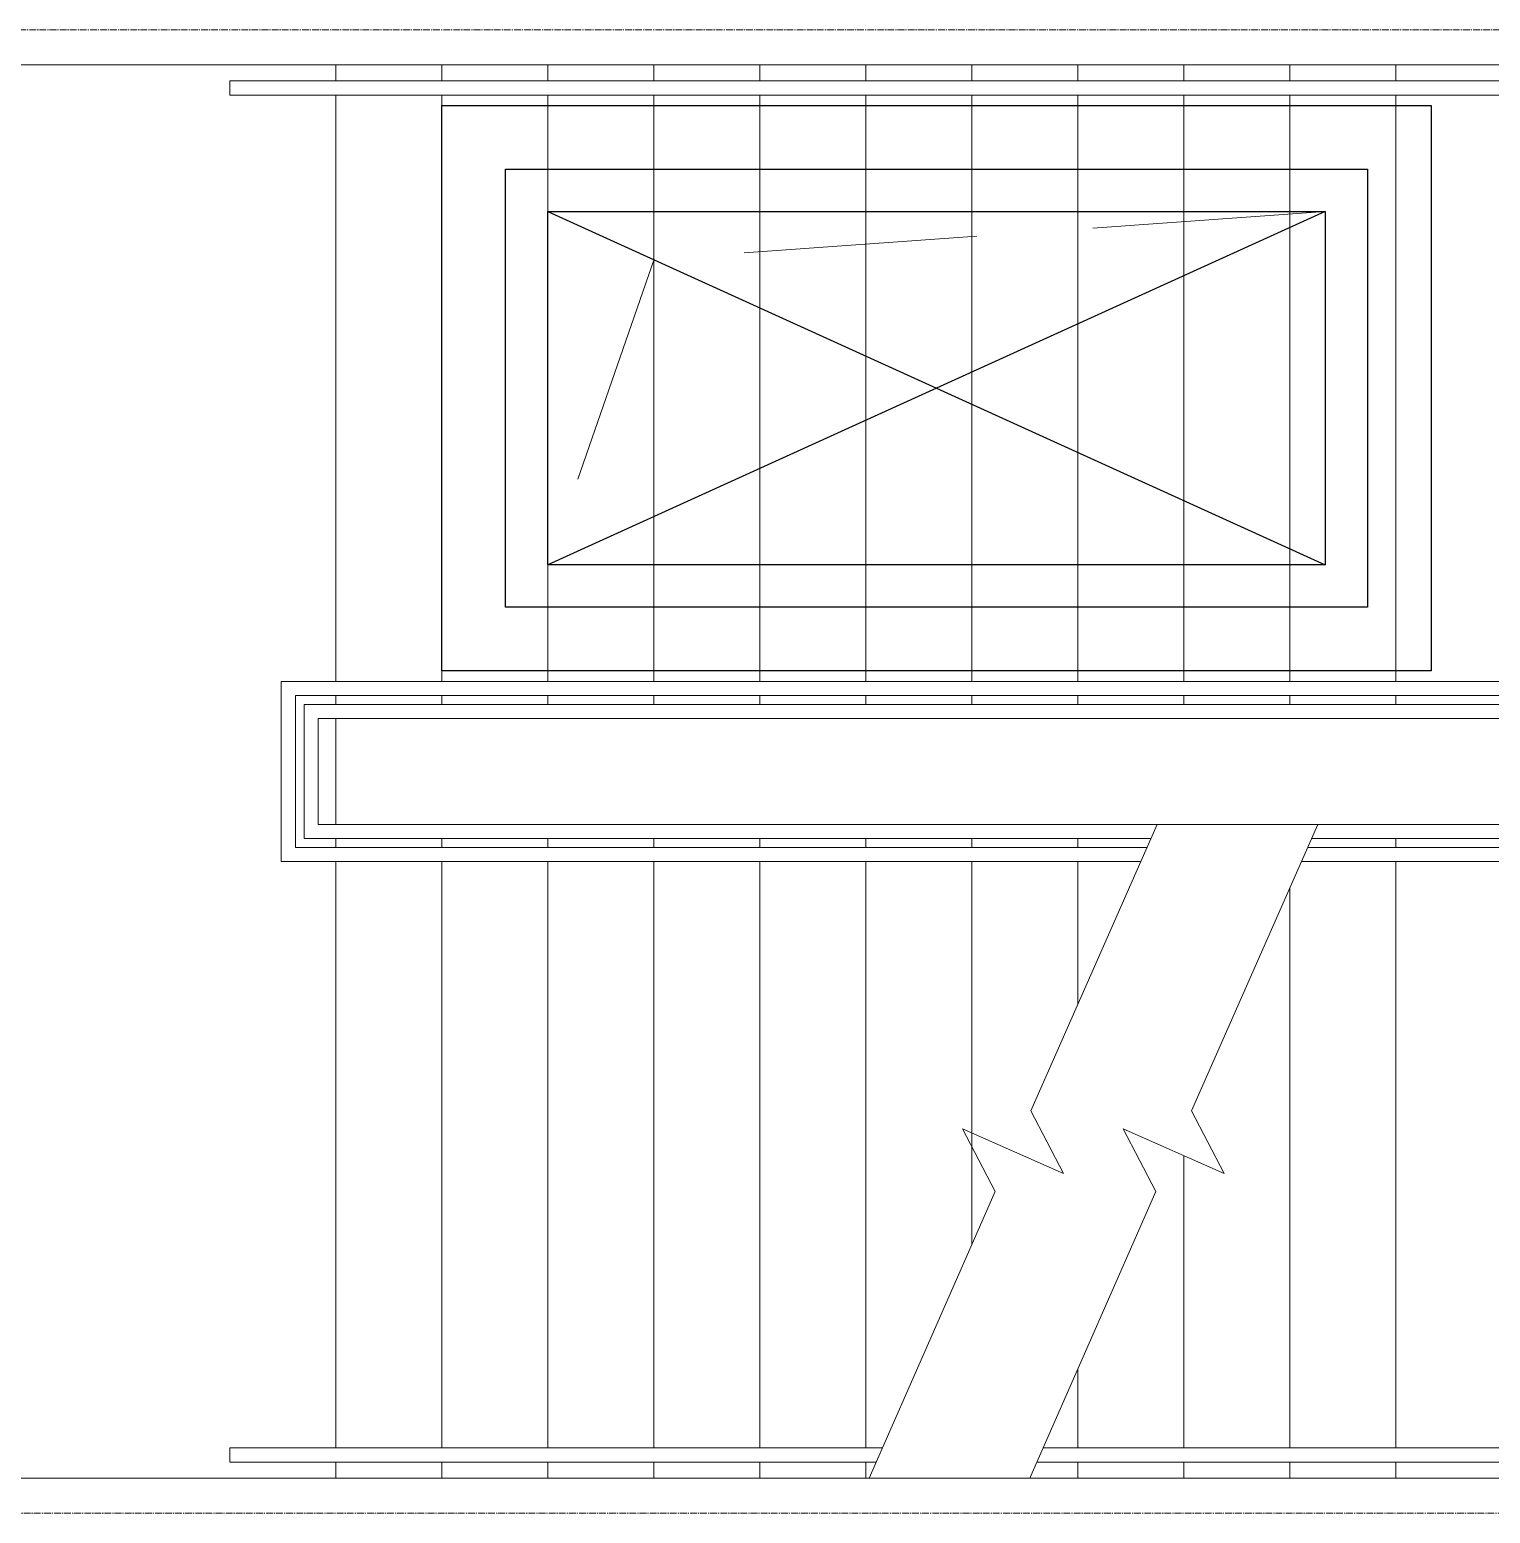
# Model space of a CAD drawing. Header units: millimetres. Extents: x -65509 to 912790, y 446 to 713294.
# Drawn here: x 224930 to 229065, y 391577 to 395777 of the extents above; entities that cross this region are included whole.
import ezdxf

# ---------------------------------------------------------------- set-up
doc = ezdxf.new("R2010")
doc.units = ezdxf.units.MM
doc.linetypes.add('CENTER2', pattern=[28.575, 19.05, -3.175, 3.175, -3.175])
doc.linetypes.add('HIDDEN', pattern=[9.525, 6.35, -3.175])
doc.layers.add('АР_Делит', color=250, linetype='Continuous', lineweight=0, plot=False)
doc.layers.add('РД_Кровля', color=250, linetype='Continuous', lineweight=25, plot=False)
for name, color, linetype, lineweight in [('АР_Ф_ЛК', 250, 'Continuous', 5), ('ОВ_Классы', 250, 'Continuous', 0), ('РД_Оси_100', 250, 'Continuous', 0)]:
    doc.layers.add(name, color=color, linetype=linetype, lineweight=lineweight)

# ---------------------------------------------------------------- blocks, each defined once
blk = doc.blocks.new('СОШ_2200_АР_ОСИ_М100_28.05.24')
at = {"layer": 'РД_Оси_100', "linetype": 'CENTER2'}
blk.add_line((-5954.958, 96300), (119910, 96300), dxfattribs=at)
blk.add_lwpolyline([(119910, 100350), (119410, 100500), (-5454.958, 100500), (-5954.958, 100350)], dxfattribs=at)
blk = doc.blocks.new('ЛК_4000х9100_2эт')
at = {"color": 5}
for points in [[(6900, 3915), (2700, 3915), (2700, 3955), (7200, 3955), (7200, 3915), (6900, 3915)], [(4528.6, 45), (2700, 45), (2700, 85), (4546.2, 85)], [(5001.1, 85), (7200, 85), (7200, 45), (4983.4, 45)]]:
    blk.add_lwpolyline(points, dxfattribs=at)
at = {"layer": 'АР_Делит'}
blk.add_lwpolyline([(0, 4000), (9100, 4000), (9100, 0), (0, 0)], close=True, dxfattribs=at)
at = {"layer": 'АР_Ф_ЛК', "color": 5}
for p, q in [((3000, 4000), (3000, 3955)), ((3300, 4000), (3300, 3955)), ((3600, 4000), (3600, 3955)), ((3900, 4000), (3900, 3955)), ((4200, 4000), (4200, 3955)), ((4500, 4000), (4500, 3955)), ((4800, 4000), (4800, 3955)), ((5100, 4000), (5100, 3955)), ((5400, 4000), (5400, 3955)), ((5700, 4000), (5700, 3955)), ((6000, 4000), (6000, 3955)), ((3000, 3915), (3000, 2255)), ((3300, 3915), (3300, 2255)), ((3600, 3915), (3600, 2255)), ((3900, 3915), (3900, 2255)), ((4200, 3915), (4200, 2255)), ((4500, 3915), (4500, 2255)), ((4800, 3915), (4800, 2255)), ((5100, 3915), (5100, 2255)), ((5400, 3915), (5400, 2255)), ((5700, 3915), (5700, 2255)), ((6000, 3915), (6000, 2255)), ((3000, 2215), (3000, 2190)), ((3300, 2215), (3300, 2190)), ((3600, 2215), (3600, 2190)), ((3900, 2215), (3900, 2190)), ((4200, 2215), (4200, 2190)), ((4500, 2215), (4500, 2190)), ((4800, 2215), (4800, 2190)), ((5100, 2215), (5100, 2190)), ((5400, 2215), (5400, 2190)), ((5700, 2215), (5700, 2190)), ((6000, 2215), (6000, 2190)), ((3000, 2150), (3000, 1850)), ((3000, 1810), (3000, 1785)), ((3300, 1810), (3300, 1785)), ((3600, 1810), (3600, 1785)), ((3900, 1810), (3900, 1785)), ((4200, 1810), (4200, 1785)), ((4500, 1810), (4500, 1785)), ((4800, 1810), (4800, 1785)), ((5100, 1810), (5100, 1785)), ((6000, 1810), (6000, 1785)), ((3000, 1745), (3000, 85)), ((3300, 1745), (3300, 85)), ((3600, 1745), (3600, 85)), ((3900, 1745), (3900, 85)), ((4200, 1745), (4200, 85)), ((4500, 1745), (4500, 85)), ((4800, 1745), (4800, 660.7)), ((5100, 1745), (5100, 1341.4)), ((6000, 1745), (6000, 85)), ((5700, 1670.8), (5700, 85)), ((5400, 912.3), (5400, 85)), ((5100, 309.5), (5100, 85)), ((3000, 45), (3000, 0)), ((3300, 45), (3300, 0)), ((3600, 45), (3600, 0)), ((3900, 45), (3900, 0)), ((4200, 45), (4200, 0)), ((4500, 45), (4500, 0)), ((5100, 45), (5100, 0)), ((5400, 45), (5400, 0)), ((5700, 45), (5700, 0)), ((6000, 45), (6000, 0))]:
    blk.add_line(p, q, dxfattribs=at)
at = {"layer": 'АР_Ф_ЛК'}
for points in [[(6900, 3085, 0, 150, 0), (6433.8, 3085, 0, 0, 0), (3000, 3085, 0, 0, 0)], [(3000, 915, 0, 150, 0), (3466.2, 915, 0, 0, 0), (4800, 915, 0, 0, 0)], [(5521.5, 915, 0, 150, 0), (5987.8, 915, 0, 0, 0), (6900, 915, 0, 0, 0)]]:
    blk.add_lwpolyline(points, format="xyseb", dxfattribs=at)
at = {"layer": 'АР_Ф_ЛК', "color": 5}
for points in [[(5277.9, 1745), (2845, 1745), (2845, 2255), (7055, 2255), (7055, 1745), (5732.7, 1745)], [(5295.5, 1785), (2885, 1785), (2885, 2215), (7015, 2215), (7015, 1785), (5750.3, 1785)], [(5306.5, 1810), (2910, 1810), (2910, 2190), (6990, 2190), (6990, 1810), (5761.3, 1810)]]:
    blk.add_lwpolyline(points, dxfattribs=at)
for points in [[(2950, 2150), (6950, 2150), (6950, 1850), (2950, 1850)], [(3000, 2150), (6900, 2150), (6900, 1850), (3000, 1850)]]:
    blk.add_lwpolyline(points, close=True, dxfattribs=at)
at = {"layer": 'АР_Ф_ЛК', "lineweight": 0}
for points in [[(5324.2, 1850), (4966.9, 1039.4), (5059.5, 862), (4773.5, 988), (4866.1, 810.6), (4508.8, 0)], [(5779, 1850), (5421.7, 1039.4), (5514.3, 862), (5228.3, 988), (5320.9, 810.6), (4963.6, 0)]]:
    blk.add_lwpolyline(points, dxfattribs=at)
blk = doc.blocks.new('Люк_ЛК_кровля')
for points in [[(-300, 1300), (2500, 1300), (2500, -300), (-300, -300)], [(-120, 1120), (2320, 1120), (2320, -120), (-120, -120)], [(0, 1000), (2200, 1000), (2200, 0), (0, 0)]]:
    blk.add_lwpolyline(points, close=True)
for points in [[(0, 1000), (2200, 0)], [(2200, 1000), (0, 0)]]:
    blk.add_lwpolyline(points)
blk = doc.blocks.new('otv пунктир')
at = {"linetype": 'HIDDEN', "ltscale": 0.07}
blk.add_lwpolyline([(0, 0), (0, 1), (1, 1), (1, 0)], close=True, dxfattribs=at)
blk.add_lwpolyline([(0, 1), (0.1346, 0.1366), (1, 0)], dxfattribs=at)

msp = doc.modelspace()

# ---------------------------------------------------------------- block references
at = {"layer": 'АР_Ф_ЛК', "color": 5}
msp.add_blockref('ЛК_4000х9100_2эт', (222797.159, 391676.733), dxfattribs=at)
at = {"layer": 'ОВ_Классы', "xscale": 1000, "yscale": 2200, "rotation": 270}
msp.add_blockref('otv пунктир', (226397.159, 395261.733), dxfattribs=at)
at = {"layer": 'РД_Кровля'}
msp.add_blockref('Люк_ЛК_кровля', (226397.159, 394261.715), dxfattribs=at)
at = {"layer": 'РД_Оси_100'}
msp.add_blockref('СОШ_2200_АР_ОСИ_М100_28.05.24', (117397.159, 295276.733), dxfattribs=at)

doc.saveas('drawing.dxf')
